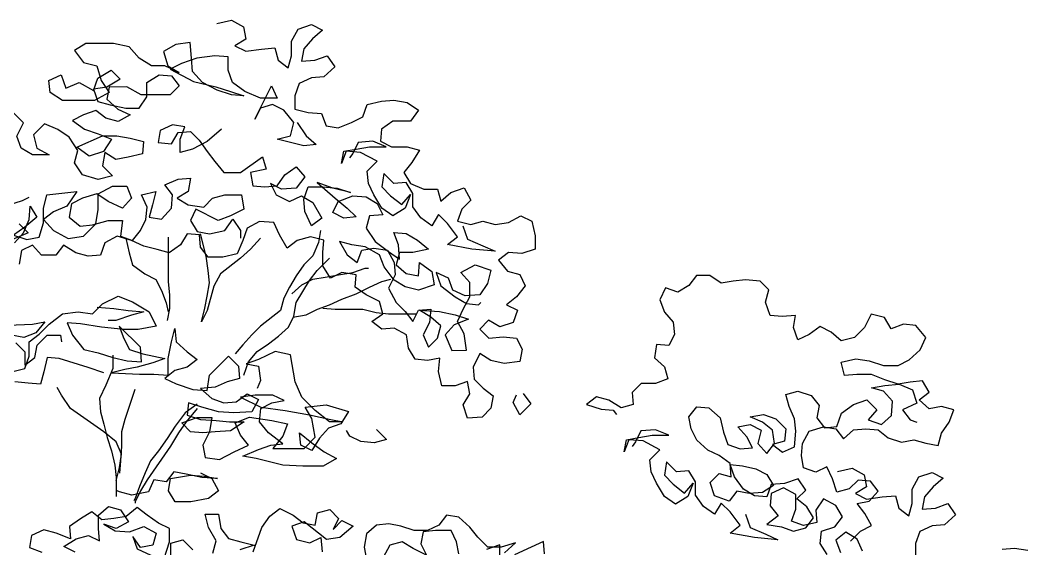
# Model space of a CAD drawing. Header units: millimetres. Extents: x 454 to 24074, y 929 to 15016.
# Drawn here: x 7118 to 8032, y 3240 to 3719 of the extents above; entities that cross this region are included whole.
import ezdxf

# ---------------------------------------------------------------- set-up
doc = ezdxf.new("R2010")
doc.units = ezdxf.units.MM
doc.layers.add('cadblocksdwg.com', color=255, linetype='Continuous')

# ---------------------------------------------------------------- blocks, each defined once
blk = doc.blocks.new('Trees side 017_cad-block.com')
at = {"color": 0}
for points in [[(293.7, 5438), (319.4, 5444), (341.1, 5432.1), (345.1, 5410.4), (325.3, 5398.5), (345.1, 5388.6), (372.8, 5392.6), (396.5, 5394.6), (402.5, 5372.9), (420.3, 5359), (426.2, 5380.8), (426.1, 5406.5), (438, 5428.2), (461.7, 5436.2), (481.5, 5426.3), (463.7, 5410.5), (447.9, 5392.7), (444, 5370.9), (467.7, 5372.9), (489.4, 5380.8), (503.3, 5361.1), (483.5, 5343.3), (461.8, 5341.3), (440.1, 5331.4), (432.2, 5309.6), (432.2, 5285.9), (455.9, 5280), (479.6, 5278), (487.6, 5256.3), (509.3, 5252.4), (533, 5262.3), (552.8, 5272.2), (560.7, 5293.9), (586.4, 5299.9), (608.1, 5301.9), (631.9, 5297.9), (651.6, 5284.1), (637.8, 5264.3), (606.2, 5264.3), (586.4, 5250.5), (584.5, 5228.7), (604.2, 5218.8), (631.9, 5218.9), (653.7, 5213), (639.9, 5191.2), (626, 5173.4), (637.9, 5153.6), (661.6, 5143.8), (685.4, 5143.8), (691.3, 5122), (709.1, 5137.9), (732.8, 5145.8), (744.7, 5124.1), (728.9, 5108.2), (721, 5086.5), (744.7, 5080.6), (766.5, 5086.5), (788.2, 5080.6), (812, 5084.6), (833.7, 5096.5), (853.5, 5086.6), (859.4, 5060.9), (859.4, 5037.2), (835.7, 5029.3), (812, 5031.2), (794.2, 5017.4), (810.1, 4997.6), (831.8, 4991.7), (841.7, 4971.9), (825.9, 4952.1), (808.1, 4938.3), (827.9, 4928.4), (820, 4906.7), (796.3, 4898.7), (776.5, 4910.6), (760.7, 4894.8), (776.6, 4879), (802.3, 4881), (826, 4879), (835.9, 4859.2), (831.9, 4837.5), (804.3, 4833.5), (780.5, 4839.4), (760.8, 4851.3), (748.9, 4827.5), (750.9, 4805.8), (766.8, 4790), (784.6, 4776.2), (780.6, 4754.4), (764.8, 4738.6), (739.1, 4736.6), (731.2, 4760.3), (743, 4780.1), (739.1, 4801.8), (717.3, 4793.9), (693.6, 4793.9), (687.6, 4819.6), (689.6, 4843.3), (667.9, 4839.3), (646.1, 4841.3), (634.2, 4861), (630.3, 4884.8), (608.5, 4896.6), (586.8, 4894.6), (568.9, 4908.4), (588.7, 4922.3), (582.8, 4944), (559, 4955.9), (539.2, 4969.7), (541.2, 4991.4), (515.5, 4995.4), (495.7, 4985.5), (481.9, 5007.2), (481.8, 5030.9), (483.8, 5052.7), (460.1, 5058.6), (436.4, 5052.6), (418.6, 5038.8), (404.7, 5062.5), (394.8, 5084.2), (369.1, 5086.2), (347.4, 5074.3), (339.5, 5052.5), (329.6, 5028.8), (303.9, 5022.8), (278.2, 5022.8), (264.4, 5040.6), (262.4, 5062.3), (240.6, 5064.3), (228.8, 5044.5), (209, 5030.7), (187.3, 5036.6), (163.5, 5042.5), (141.8, 5052.3), (116.1, 5060.2), (94.3, 5048.4), (86.5, 5026.6), (64.7, 5024.6), (43, 5030.5), (21.2, 5044.3), (7.4, 5026.5), (-18.3, 5026.5), (-34.2, 5044.3), (-53.9, 5034.4), (-57.9, 5010.6)], [(-57.9, 5081.8), (-42.1, 5066), (-69.8, 5054.1)], [(-65.8, 5048.2), (-50, 5066), (-40.1, 5089.7), (-38.2, 5113.5), (-26.3, 5093.7), (-48, 5075.9), (-67.8, 5062), (-44.1, 5054.2), (-22.3, 5058.1), (-14.4, 5083.8), (-14.4, 5109.5), (-8.5, 5133.3), (23.1, 5137.2), (44.8, 5139.2), (27.1, 5113.5), (3.3, 5103.6), (-14.4, 5089.8), (3.4, 5070), (29.1, 5056.2), (56.8, 5060.2), (78.5, 5081.9), (82.4, 5107.6), (82.4, 5135.3), (108.1, 5149.2), (133.8, 5149.2), (141.7, 5127.5), (125.9, 5109.7), (100.2, 5121.5), (80.4, 5135.3), (54.7, 5127.4), (35, 5117.5), (31, 5093.8), (50.8, 5078), (72.6, 5080), (100.2, 5087.9), (125.9, 5087.9), (122, 5060.2), (143.8, 5052.3), (157.6, 5070.2), (167.5, 5089.9), (169.4, 5111.7), (159.5, 5133.4), (185.2, 5139.4), (179.3, 5115.6), (173.4, 5093.9), (195.1, 5090), (212.9, 5109.7), (214.9, 5133.5), (201, 5151.3), (224.7, 5161.2), (246.5, 5163.2), (242.5, 5139.4), (222.8, 5127.5), (242.6, 5115.7), (270.2, 5111.8), (286, 5127.6), (307.8, 5133.6), (337.4, 5133.6), (341.4, 5107.9), (317.7, 5096), (296, 5088.1), (256.4, 5107.8), (246.5, 5088), (258.4, 5068.3), (280.2, 5064.3), (307.8, 5070.3), (321.7, 5090.1), (335.5, 5070.3), (335.5, 5056.5)], [(436.2, 5262.2), (452, 5238.5), (469.8, 5222.7), (448.1, 5220.7), (400.6, 5232.5), (424.3, 5238.4), (430.2, 5262.2), (412.4, 5283.9), (392.6, 5293.8), (370.9, 5287.8), (361, 5268), (390.6, 5327.4), (400.5, 5305.6), (370.9, 5305.6), (343.2, 5317.4), (321.4, 5333.2), (313.5, 5355), (313.5, 5378.7), (289.8, 5380.7), (258.1, 5376.7), (230.5, 5366.8), (210.7, 5356.9), (252.2, 5335.2), (291.8, 5325.3), (317.5, 5317.4), (341.2, 5309.5), (319.5, 5311.5), (293.8, 5319.4), (268.1, 5333.2), (250.2, 5352.9), (248.2, 5376.7), (246.2, 5404.3), (220.5, 5400.4), (198.8, 5388.5), (206.7, 5362.8), (226.5, 5351), (200.8, 5362.8), (177.1, 5362.8), (155.3, 5376.6), (137.5, 5396.3), (109.8, 5402.2), (60.4, 5402.2), (40.6, 5390.3), (56.5, 5368.6), (80.2, 5362.7), (88.1, 5337), (102, 5315.3), (76.3, 5301.4), (19, 5301.3), (-2.8, 5315.2), (-4.8, 5336.9), (17, 5346.8), (24.9, 5323.1), (48.6, 5333), (74.3, 5319.2), (82.2, 5340.9), (105.9, 5354.8), (121.8, 5339), (98, 5325.1), (74.3, 5321.2), (82.2, 5299.4), (104, 5293.5), (131.7, 5287.6), (155.4, 5287.6), (169.2, 5307.4), (169.2, 5333.1), (190.9, 5347), (212.7, 5345), (226.5, 5327.2), (210.7, 5311.4), (159.3, 5311.3), (133.6, 5325.2), (102, 5325.1), (98.1, 5303.4), (117.8, 5285.6), (139.6, 5275.7), (117.9, 5263.9), (96.1, 5269.8), (78.3, 5283.6), (56.6, 5275.7), (36.8, 5265.8), (58.6, 5250), (82.3, 5242.1), (106, 5232.2), (92.2, 5210.5), (66.5, 5202.5), (44.8, 5218.3), (90.2, 5238.1), (115.9, 5238.2), (139.6, 5234.2), (163.4, 5228.3), (161.4, 5206.6), (135.7, 5200.6), (114, 5196.6), (94.2, 5208.5), (90.3, 5184.8), (108.1, 5167), (82.4, 5161), (54.7, 5168.9), (40.8, 5190.6), (46.7, 5212.4), (30.9, 5236.1), (11.1, 5249.9), (-12.6, 5259.8), (-32.4, 5240), (-26.4, 5216.3), (-4.7, 5204.4), (-34.3, 5204.4), (-54.1, 5216.3), (-62, 5238), (-50.2, 5261.7), (-68, 5279.5)], [(-77.7, 5115.4), (-52, 5123.3), (-40.2, 5129.3)], [(301.7, 5250.2), (276.1, 5228.4), (250.4, 5214.6), (228.6, 5208.6), (228.6, 5232.3), (236.5, 5254.1), (214.7, 5258), (193, 5248.1), (189.1, 5226.4), (212.8, 5224.4), (224.6, 5244.2), (246.4, 5246.2), (262.2, 5230.4), (276.1, 5210.6), (289.9, 5192.8), (305.8, 5173.1), (335.4, 5173.1), (374.9, 5200.8), (380.9, 5179.1), (353.2, 5173.1), (357.2, 5149.4), (378.9, 5147.5), (400.7, 5149.5), (414.5, 5169.2), (434.3, 5183.1), (450.1, 5165.3), (434.3, 5145.5), (408.6, 5143.5), (388.8, 5153.4), (398.7, 5133.6), (422.5, 5121.8), (444.2, 5131.7), (464, 5119.9), (479.8, 5092.2), (462, 5078.3), (450.1, 5104), (448.1, 5125.8), (456, 5147.5), (481.7, 5147.6), (507.4, 5145.6), (531.2, 5137.7), (499.5, 5145.6), (471.8, 5155.5), (503.5, 5127.8), (525.3, 5110), (541.1, 5094.2), (519.4, 5092.2), (499.6, 5102.1), (509.4, 5121.9), (535.1, 5131.8), (558.9, 5129.8), (578.6, 5118), (588.5, 5098.2), (564.8, 5096.2), (558.9, 5074.5), (574.7, 5050.8), (598.5, 5033), (618.3, 5019.2), (616.3, 5044.9), (608.3, 5066.6), (630.1, 5064.7), (649.9, 5052.8), (669.7, 5037), (642, 5031.1), (618.3, 5031), (612.3, 5009.3), (630.2, 4993.5), (651.9, 4989.6), (653.9, 5013.3), (675.6, 4997.5), (679.6, 4973.8), (651.9, 4963.9), (628.2, 4969.8), (608.4, 4981.6), (590.6, 5005.3), (582.7, 5027.1), (557, 5040.9), (533.2, 5044.8), (511.5, 5050.7), (525.3, 5027), (543.1, 5013.2), (551, 5034.9), (572.8, 5038.9), (596.5, 5035), (608.4, 5013.2), (610.4, 4991.5), (598.5, 4967.8), (612.4, 4942.1), (628.2, 4926.3), (642.1, 4908.5), (652, 4928.3), (673.7, 4930.3), (671.7, 4906.5), (659.9, 4884.8), (669.8, 4863), (685.6, 4878.9), (691.5, 4900.6), (673.7, 4916.4), (653.9, 4928.3), (689.5, 4926.3), (717.2, 4920.4), (740.9, 4912.5), (715.2, 4902.6), (699.4, 4884.8), (711.3, 4857.1), (737, 4857.2), (733.1, 4886.8), (721.2, 4908.6), (731, 4930.3), (742.9, 4952.1), (742.9, 4977.8), (727, 4995.6), (752.7, 5009.4), (780.4, 4999.6), (774.5, 4975.8), (760.7, 4956), (735, 4954), (713.2, 4963.9), (705.3, 4985.6), (683.5, 4995.5), (691.5, 4971.8), (717.2, 4952), (737, 4940.2), (758.7, 4938.2), (762.7, 4942.2)], [(730.9, 5078.6), (738.8, 5054.9), (766.5, 5043), (788.3, 5033.2), (746.8, 5037.1), (703.3, 5045), (721, 5058.8), (703.2, 5082.5), (687.4, 5098.3), (675.5, 5078.5), (655.8, 5092.4), (641.9, 5112.1), (641.9, 5135.8), (630, 5155.6), (608.3, 5153.6), (590.5, 5171.4), (586.5, 5147.7), (602.3, 5131.8), (622.1, 5116.1), (637.9, 5133.9), (628.1, 5110.1), (606.3, 5096.3), (586.6, 5110.1), (572.7, 5133.8), (562.8, 5153.6), (560.8, 5175.3), (578.6, 5193.1), (548.9, 5208.9), (523.2, 5210.9), (515.3, 5189.1), (519.2, 5210.9), (541, 5214.8), (564.7, 5218.8), (594.4, 5218.8), (570.6, 5228.7), (544.9, 5226.7), (535.1, 5206.9), (529.1, 5199)], [(477.9, 5070.4), (473.9, 5048.7), (464.1, 5025), (448.3, 5009.1), (434.4, 4989.4), (422.6, 4969.6), (412.7, 4949.8), (406.8, 4928), (371.3, 4900.3), (355.5, 4884.5), (339.7, 4866.7), (325.8, 4850.9)], [(131.9, 5056.3), (137.9, 5030.6), (143.8, 5008.9), (165.6, 4993.1), (185.3, 4983.2), (195.2, 4963.4), (203.2, 4941.7), (207.1, 4925.9)], [(207, 5058.3), (207.1, 4979.3), (209.1, 4955.5), (209.1, 4931.8), (205.2, 4910.1)], [(371.1, 5056.5), (353.3, 5036.7), (335.6, 5020.9), (300, 4993.2), (288.2, 4971.4), (276.3, 4927.9), (266.5, 4908.1), (272.4, 4931.9), (276.3, 4953.6), (280.2, 4977.3), (278.2, 4999.1), (274.3, 5024.8), (264.3, 5064.3)], [(341.7, 4813.3), (349.6, 4837), (365.4, 4854.9), (385.1, 4868.7), (402.9, 4882.6), (420.7, 4898.4), (430.5, 4918.2), (434.5, 4941.9), (458.2, 4981.5), (472, 4999.3), (493.7, 5021)], [(426.6, 4957.7), (444.3, 4973.5), (464.1, 4983.4), (485.8, 4987.4), (509.6, 4991.4), (535.3, 4995.4), (557, 5003.3), (562.9, 5003.3)], [(428.6, 4916.2), (452.3, 4920.2), (472.1, 4930.1), (493.8, 4938), (515.5, 4947.9), (541.2, 4957.8), (564.9, 4969.7), (586.7, 4979.6), (602.5, 4983.6)], [(1419.4, 4518), (1437.2, 4535.8), (1456.9, 4545.7), (1445, 4567.4), (1431.2, 4585.2), (1452.9, 4589.2), (1468.7, 4607), (1454.9, 4624.8), (1433.1, 4626.7), (1417.3, 4610.9), (1395.6, 4604.9), (1387.6, 4628.6), (1377.7, 4650.4), (1358, 4640.5), (1336.2, 4648.4), (1332.3, 4670.1), (1334.2, 4691.9), (1346.1, 4713.6), (1371.7, 4721.5), (1393.5, 4717.6), (1407.4, 4699.8), (1425.1, 4715.7), (1446.9, 4717.7), (1468.6, 4715.7), (1486.4, 4701.9), (1510.2, 4694), (1531.9, 4698), (1553.7, 4692.1), (1575.4, 4688.1), (1581.3, 4709.9), (1595.1, 4729.7), (1603, 4751.4), (1581.3, 4757.3), (1559.5, 4753.4), (1541.7, 4769.2), (1559.5, 4783), (1547.6, 4802.8), (1525.9, 4800.8), (1504.1, 4796.8), (1480.4, 4804.7), (1456.7, 4814.5), (1431, 4814.5), (1409.2, 4812.5), (1403.3, 4836.2), (1429, 4842.2), (1452.7, 4838.3), (1478.4, 4830.4), (1504.1, 4830.4), (1523.9, 4840.3), (1543.6, 4858.1), (1553.5, 4879.9), (1535.7, 4901.6), (1513.9, 4903.6), (1492.2, 4895.6), (1480.3, 4915.4), (1456.6, 4921.3), (1444.7, 4897.6), (1427, 4879.8), (1403.2, 4873.8), (1385.4, 4889.6), (1365.7, 4899.5), (1345.9, 4885.6), (1326.1, 4875.7), (1318.2, 4897.5), (1322.1, 4919.2), (1298.4, 4917.2), (1276.7, 4919.2), (1268.7, 4942.9), (1274.7, 4964.6), (1258.8, 4980.4), (1233.1, 4982.4), (1211.4, 4980.4), (1189.6, 4976.4), (1169.8, 4990.2), (1146.1, 4990.2), (1132.3, 4972.4), (1112.5, 4960.5), (1090.8, 4968.4), (1080.9, 4946.7), (1088.9, 4924.9), (1104.7, 4907.1), (1106.7, 4885.4), (1096.8, 4865.6), (1075.1, 4867.6), (1071.1, 4843.8), (1088.9, 4828), (1094.9, 4806.3), (1073.2, 4798.4), (1047.4, 4798.4), (1031.6, 4782.5), (1033.6, 4760.8), (1011.9, 4754.8), (990.1, 4768.6), (968.4, 4774.6), (950.6, 4760.7), (976.3, 4752.8), (998.1, 4750.9), (1004, 4743)], [(92.6, 4817), (64.9, 4826.9), (13.5, 4842.7), (-8.3, 4844.6), (-14.2, 4818.9), (-20.1, 4797.2), (-41.8, 4799.1), (-65.6, 4801.1)], [(-71.5, 4818.9), (-47.8, 4824.8), (-39.9, 4846.6), (-39.9, 4872.3), (-22.2, 4886.1), (-4.4, 4903.9), (19.3, 4921.8), (47, 4925.7), (72.7, 4921.8), (90.5, 4939.6), (118.2, 4953.5), (143.9, 4943.6), (173.5, 4925.8), (185.4, 4900.2), (153.8, 4894.2), (128.1, 4894.2), (88.5, 4898.1), (51, 4904), (27.3, 4905.9), (37.2, 4884.2), (57, 4858.5), (82.7, 4852.6), (108.4, 4844.7), (134.1, 4838.8), (159.8, 4836.9), (157.8, 4862.6), (120.2, 4900.1), (128.1, 4878.4), (138, 4858.6), (161.7, 4850.7), (201.3, 4842.8), (179.5, 4834.9), (151.9, 4827), (130.1, 4823), (106.4, 4817.1), (155.8, 4815.1), (181.5, 4815.1), (207.2, 4813.2), (207.2, 4842.8), (213.1, 4872.5), (219, 4896.2), (221, 4872.5), (240.8, 4854.7), (258.6, 4840.9), (240.8, 4827.1), (219.1, 4821.1), (201.3, 4807.3), (221.1, 4797.4), (250.8, 4787.5), (276.5, 4785.6), (280.4, 4813.3), (314, 4846.9), (331.8, 4829.1), (333.8, 4807.4), (312, 4801.4), (290.3, 4791.5), (264.6, 4789.5), (284.4, 4771.7), (306.1, 4763.9), (327.9, 4765.9), (347.6, 4779.7), (367.4, 4769.8), (355.6, 4748.1), (323.9, 4746.1), (296.3, 4748), (266.6, 4755.9), (242.9, 4763.8), (240.9, 4742.1), (264.6, 4734.2), (292.3, 4732.2), (316.1, 4730.3), (341.8, 4730.3), (318, 4714.4), (290.4, 4712.4), (268.6, 4710.4), (246.9, 4712.4), (231, 4728.2), (258.7, 4738.1), (284.4, 4738.1), (280.5, 4712.4), (268.6, 4688.7), (272.6, 4667), (298.3, 4663), (324, 4676.9), (349.7, 4688.8), (335.8, 4706.6), (325.9, 4728.3), (351.6, 4738.2), (391.2, 4732.3), (418.9, 4726.4), (411, 4704.6), (393.2, 4682.9), (448.6, 4682.9), (468.3, 4702.7), (462.3, 4736.3), (450.5, 4756.1), (488, 4760.1), (527.6, 4748.2), (513.8, 4726.5), (492, 4718.6), (476.2, 4700.8), (462.4, 4679), (442.6, 4688.9), (440.6, 4710.6), (462.4, 4692.8), (484.1, 4677), (505.9, 4665.2), (482.2, 4651.3), (446.6, 4651.3), (411, 4653.2), (363.6, 4665.1), (339.8, 4669), (367.5, 4680.9), (389.2, 4688.8), (411, 4690.8), (385.3, 4710.6), (369.4, 4730.3), (371.4, 4754), (391.1, 4763.9), (412.9, 4767.9), (393.1, 4777.8), (361.5, 4777.7), (335.8, 4773.8), (371.4, 4756), (414.9, 4750.1), (458.4, 4742.3), (496, 4734.4), (517.7, 4730.4), (494, 4730.4), (468.3, 4750.2), (444.5, 4773.9), (432.6, 4801.5), (424.7, 4849), (397, 4854.9), (367.4, 4841), (345.6, 4833.1), (367.4, 4829.2), (371.3, 4803.5), (365.4, 4789.6)], [(-77.5, 4901.9), (-34, 4903.9), (-12.3, 4907.9), (-28.1, 4888.1), (-49.8, 4880.2), (-71.6, 4884.1)], [(-63.7, 4870.3), (-47.8, 4854.5), (-47.8, 4830.8), (-30, 4844.6), (-26.1, 4866.4), (-8.3, 4884.2), (15.4, 4884.2), (17.4, 4872.3)], [(80.6, 4933.7), (110.3, 4931.7), (136, 4927.8), (163.6, 4925.8), (141.9, 4919.9), (114.2, 4910), (100.4, 4910)], [(481.9, 4932.1), (503.7, 4930.1), (553.1, 4930.2), (576.8, 4924.2), (598.6, 4922.3), (648, 4922.3)], [(108.4, 4848.7), (108.4, 4825), (96.5, 4795.3), (84.7, 4771.6), (86.7, 4747.8), (92.7, 4726.1), (98.6, 4702.4), (106.5, 4678.7), (112.5, 4653), (114.5, 4631.2), (114.5, 4597.6)], [(114.5, 4625.3), (120.4, 4649), (124.3, 4672.8), (114.4, 4694.5), (92.7, 4712.3), (33.3, 4753.7), (17.5, 4777.4), (9.6, 4791.3)], [(148, 4787.4), (130.2, 4734), (124.3, 4712.3), (124.3, 4686.6), (122.4, 4660.9), (120.4, 4639.1)], [(1441.1, 4500.2), (1431.2, 4521.9), (1411.5, 4533.8), (1393.7, 4519.9), (1401.6, 4498.2)], [(1377.9, 4494.2), (1366, 4514), (1368, 4535.7), (1391.7, 4543.6), (1405.5, 4561.4), (1393.6, 4581.2), (1371.9, 4593), (1358, 4573.3), (1360, 4551.5), (1336.3, 4545.6), (1314.6, 4553.5), (1322.5, 4575.2), (1322.4, 4600.9), (1300.7, 4612.7), (1278.9, 4602.8), (1277, 4581.1), (1290.8, 4563.3), (1271.1, 4547.5), (1296.8, 4543.6), (1318.5, 4535.7), (1340.3, 4541.6), (1354.1, 4559.4), (1342.2, 4579.2), (1324.4, 4593), (1340.2, 4608.8), (1326.4, 4628.6), (1302.6, 4620.7), (1278.9, 4618.7), (1271, 4596.9), (1249.3, 4598.9), (1229.5, 4610.7), (1213.7, 4632.4), (1205.7, 4654.2), (1227.5, 4652.2), (1251.2, 4646.3), (1271, 4636.4), (1282.9, 4616.7), (1263.1, 4604.8), (1239.4, 4602.8), (1217.6, 4606.7), (1203.8, 4588.9), (1178.1, 4598.8), (1170.2, 4622.5), (1186, 4638.3), (1207.7, 4632.4), (1205.7, 4656.2), (1186, 4670), (1166.2, 4679.8), (1146.4, 4697.6), (1136.5, 4717.4), (1132.5, 4739.1), (1146.3, 4756.9), (1168.1, 4755), (1187.9, 4737.2), (1193.8, 4711.5), (1201.8, 4689.8), (1223.5, 4681.9), (1245.3, 4683.9), (1235.3, 4703.6), (1219.5, 4721.4), (1241.3, 4725.4), (1261, 4715.5), (1255.1, 4691.8), (1271, 4674), (1284.8, 4691.8), (1280.8, 4715.5), (1263, 4729.4), (1241.2, 4739.2), (1265, 4743.2), (1286.7, 4735.3), (1304.5, 4717.5), (1302.6, 4695.8), (1280.8, 4689.8), (1298.6, 4676), (1320.4, 4685.9), (1322.3, 4713.6), (1320.3, 4735.3), (1310.4, 4757.1), (1304.5, 4778.8), (1326.2, 4784.8), (1349.9, 4776.9), (1363.8, 4759.1), (1359.9, 4737.4), (1373.7, 4719.6), (1395.5, 4721.6), (1403.4, 4745.3), (1425.1, 4761.1), (1448.8, 4769.1), (1466.6, 4751.3), (1450.8, 4733.5), (1474.5, 4725.6), (1492.3, 4741.4), (1494.3, 4767.1), (1478.4, 4784.9), (1456.7, 4790.8), (1480.4, 4794.8), (1506.1, 4796.8), (1529.8, 4786.9), (1537.8, 4763.2), (1512.1, 4751.3), (1525.9, 4733.6), (1537.8, 4729.6)], [(837.9, 4780.2), (851.8, 4762.4), (832, 4742.6), (820.2, 4764.3), (826.1, 4778.2)], [(258.7, 4761.8), (237, 4746), (219.2, 4722.3), (205.4, 4700.5), (189.6, 4678.7), (175.8, 4660.9), (165.9, 4639.2), (156, 4615.4), (148.1, 4593.7), (146.2, 4589.7)], [(258.7, 4753.9), (239, 4730.2), (225.1, 4710.4), (211.3, 4686.7), (169.9, 4627.3), (158, 4607.5), (148.1, 4587.8), (148.1, 4585.8)], [(577, 4716.7), (594.8, 4698.9), (573.1, 4692.9), (549.4, 4694.9), (529.6, 4704.8), (523.7, 4714.6)], [(1233.2, 4566.1), (1241.2, 4542.4), (1268.9, 4530.6), (1290.6, 4520.7), (1249.1, 4524.6), (1205.6, 4532.5), (1223.4, 4546.3), (1205.6, 4570), (1189.7, 4585.8), (1177.9, 4566.1), (1158.1, 4579.9), (1144.2, 4599.6), (1144.2, 4623.4), (1132.3, 4643.1), (1110.6, 4641.1), (1092.8, 4658.9), (1088.9, 4635.2), (1104.7, 4619.4), (1124.5, 4603.6), (1140.3, 4621.4), (1130.4, 4597.7), (1108.7, 4583.8), (1088.9, 4597.6), (1075, 4621.3), (1065.1, 4641.1), (1063.1, 4662.8), (1080.9, 4680.6), (1051.2, 4696.4), (1025.5, 4698.4), (1017.6, 4676.6), (1021.6, 4698.4), (1043.3, 4702.4), (1067, 4706.3), (1096.7, 4706.4), (1073, 4716.2), (1047.3, 4714.2), (1037.4, 4694.4), (1031.5, 4686.5)], [(264.7, 4639.3), (284.5, 4629.4), (296.4, 4607.7), (278.6, 4593.8), (247, 4587.9), (219.3, 4587.8), (207.4, 4607.6), (211.4, 4629.3), (246.9, 4635.3), (270.7, 4633.3), (294.4, 4629.4), (266.7, 4631.4), (239, 4637.3), (217.3, 4641.2), (203.5, 4623.4), (181.7, 4627.3), (171.8, 4605.6), (142.2, 4599.6), (120.4, 4605.5), (116.5, 4607.5)], [(1396.6, 4642), (1422.3, 4648), (1444.1, 4636.1), (1448, 4614.4), (1428.3, 4602.5), (1448.1, 4592.7), (1475.7, 4596.6), (1499.5, 4598.6), (1505.4, 4576.9), (1523.2, 4563.1), (1529.1, 4584.8), (1529.1, 4610.5), (1540.9, 4632.3), (1564.7, 4640.2), (1584.4, 4630.3), (1566.7, 4614.5), (1550.9, 4596.7), (1546.9, 4574.9), (1570.6, 4576.9), (1592.4, 4584.9), (1606.2, 4565.1), (1586.5, 4547.3), (1564.7, 4545.3), (1543, 4535.4), (1535.1, 4513.7), (1535.1, 4489.9)], [(1689.3, 4503.9), (1711.1, 4505.9), (1734.8, 4502)], [(41.5, 4498.7), (21.7, 4508.6), (43.4, 4522.4), (65.2, 4528.4), (84.9, 4518.5), (82.9, 4540.3), (82.9, 4564), (100.7, 4579.8), (122.5, 4573.9), (136.3, 4552.2), (114.6, 4540.3), (92.8, 4548.2), (112.6, 4536.3), (138.3, 4534.4), (164, 4544.3), (185.8, 4532.4), (179.8, 4510.7), (158.1, 4506.7), (144.2, 4526.5), (152.2, 4504.7), (175.9, 4492.9)], [(199.6, 4487), (209.5, 4516.6), (209.5, 4540.4), (189.7, 4550.2), (169.9, 4564.1), (152.1, 4577.9), (132.3, 4562), (110.6, 4558.1), (88.9, 4556.1), (71.1, 4569.9), (51.3, 4558), (31.5, 4544.2), (33.5, 4522.4), (7.8, 4532.3), (-13.9, 4538.2), (-35.7, 4528.3), (-39.6, 4506.5), (-17.8, 4498.6)], [(875.8, 4495.5), (873.8, 4517.3), (852, 4507.4), (822.4, 4493.5)], [(796.7, 4487.5), (796.7, 4511.3), (772.9, 4503.3)], [(723.5, 4495.4), (719.6, 4517.1), (709.7, 4536.9), (682, 4536.8), (660.2, 4534.9), (656.3, 4513.1), (666.2, 4493.3), (642.5, 4505.2), (622.7, 4517), (600.9, 4511.1), (589.1, 4489.3)], [(804.6, 4497.4), (824.3, 4515.2), (798.6, 4507.3), (774.9, 4507.3), (757.1, 4525.1), (743.3, 4542.8), (723.5, 4560.6), (701.7, 4564.5), (687.9, 4546.7), (668.1, 4536.8), (644.4, 4536.8), (620.7, 4544.7), (598.9, 4548.6), (577.2, 4546.6), (559.4, 4530.8), (555.5, 4507.1), (559.4, 4485.3)], [(211.5, 4490.9), (211.5, 4514.7), (233.2, 4520.6), (251, 4502.8)], [(286.6, 4496.9), (292.5, 4518.7), (278.7, 4542.4), (272.7, 4566.1), (296.4, 4566.2), (300.4, 4540.5), (314.3, 4522.7), (336, 4516.8), (359.7, 4510.9), (334.1, 4502.9)], [(357.8, 4499), (373.6, 4542.5), (387.4, 4562.3), (405.2, 4576.1), (428.9, 4564.3), (446.7, 4550.5), (468.4, 4546.5), (472.4, 4568.3), (494.1, 4574.2), (510, 4558.4), (500.1, 4538.7), (515.9, 4554.5), (535.7, 4544.6), (512, 4524.8), (488.2, 4520.9), (448.7, 4552.5), (426.9, 4544.5), (434.9, 4520.8), (458.6, 4514.9), (478.4, 4524.8), (480.4, 4499.1)]]:
    blk.add_lwpolyline(points, dxfattribs=at)

msp = doc.modelspace()

# ---------------------------------------------------------------- block references
at = {"layer": 'cadblocksdwg.com', "xscale": 0.5103099452236204, "yscale": 0.5103099452236204, "zscale": 0.5103099452236204}
msp.add_blockref('Trees side 017_cad-block.com', (7146.23, 940.94), dxfattribs=at)

doc.saveas('drawing.dxf')
